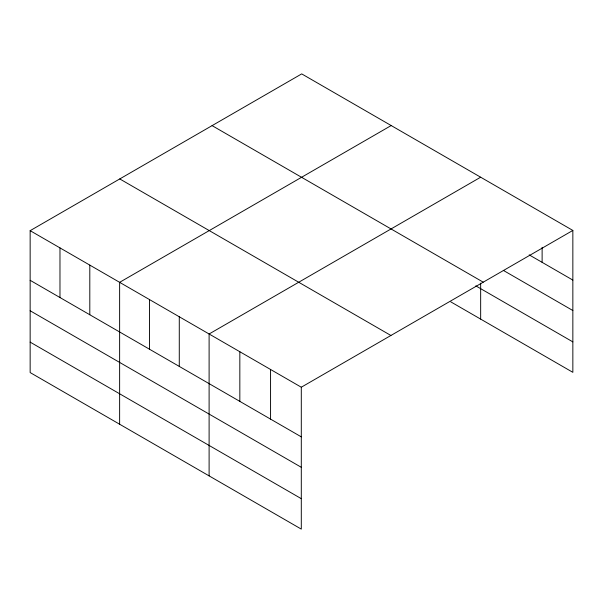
<?xml version="1.0" encoding="UTF-8"?>
<svg xmlns="http://www.w3.org/2000/svg" width="603" height="603" viewBox="0 0 603 603"><rect width="100%" height="100%" fill="white"/><g stroke="black" fill="none" stroke-linecap="round" stroke-linejoin="round"><path stroke-width="0.9" d="M30.15 230.67L301.296 387.216L301.296 529.11L30.15 372.564L30.15 230.67L301.704 73.89L572.85 230.436L572.85 372.33L450.833 301.884M391.181 125.552L119.628 282.332L119.628 424.226M480.659 177.207L209.105 333.987L209.105 475.888M301.296 387.216L572.85 230.436M529.178 254.865L572.85 280.078M503.301 270.37L572.85 310.522M212.09 125.628L483.237 282.174M475.827 285.867L572.85 341.886M119.763 178.933L390.91 335.479M30.15 280.312L301.296 436.858M30.15 310.756L301.296 467.302M30.15 342.12L301.296 498.666M542.12 247.351L542.12 262.335M480.659 283.124L480.659 319.108M270.566 369.473L270.566 419.115M239.836 351.73L239.836 401.372M179.279 316.771L179.279 366.413M149.454 299.548L149.454 349.19M89.802 265.109L89.802 314.751M59.976 247.893L59.976 297.535"/></g></svg>
